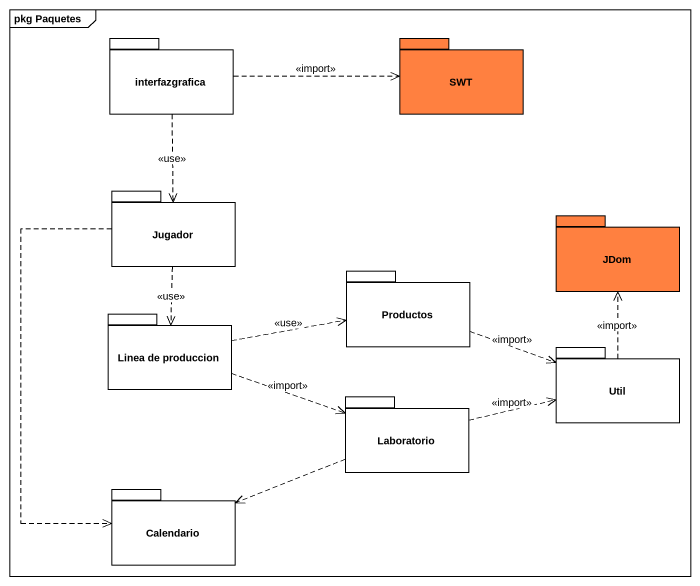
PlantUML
@startuml
mainframe pkg Paquetes
package interfazgrafica {
}
package SWT #FF8040 {
}
package Jugador {
}
package JDom #FF8040 {
}
package Productos {
}
package "Linea de produccion" as Linea_de_produccion {
}
package Util {
}
package Laboratorio {
}
package Calendario {
}
interfazgrafica .right.> SWT : <<import>>
interfazgrafica ..> Jugador : <<use>>
Jugador ..> Linea_de_produccion : <<use>>
Jugador ..> Calendario
Productos .right.> Util : <<import>>
Linea_de_produccion .right.> Productos : <<use>>
Linea_de_produccion .right.> Laboratorio : <<import>>
Util .up.> JDom : <<import>>
Laboratorio .right.> Util : <<import>>
Laboratorio .left.> Calendario
@enduml
